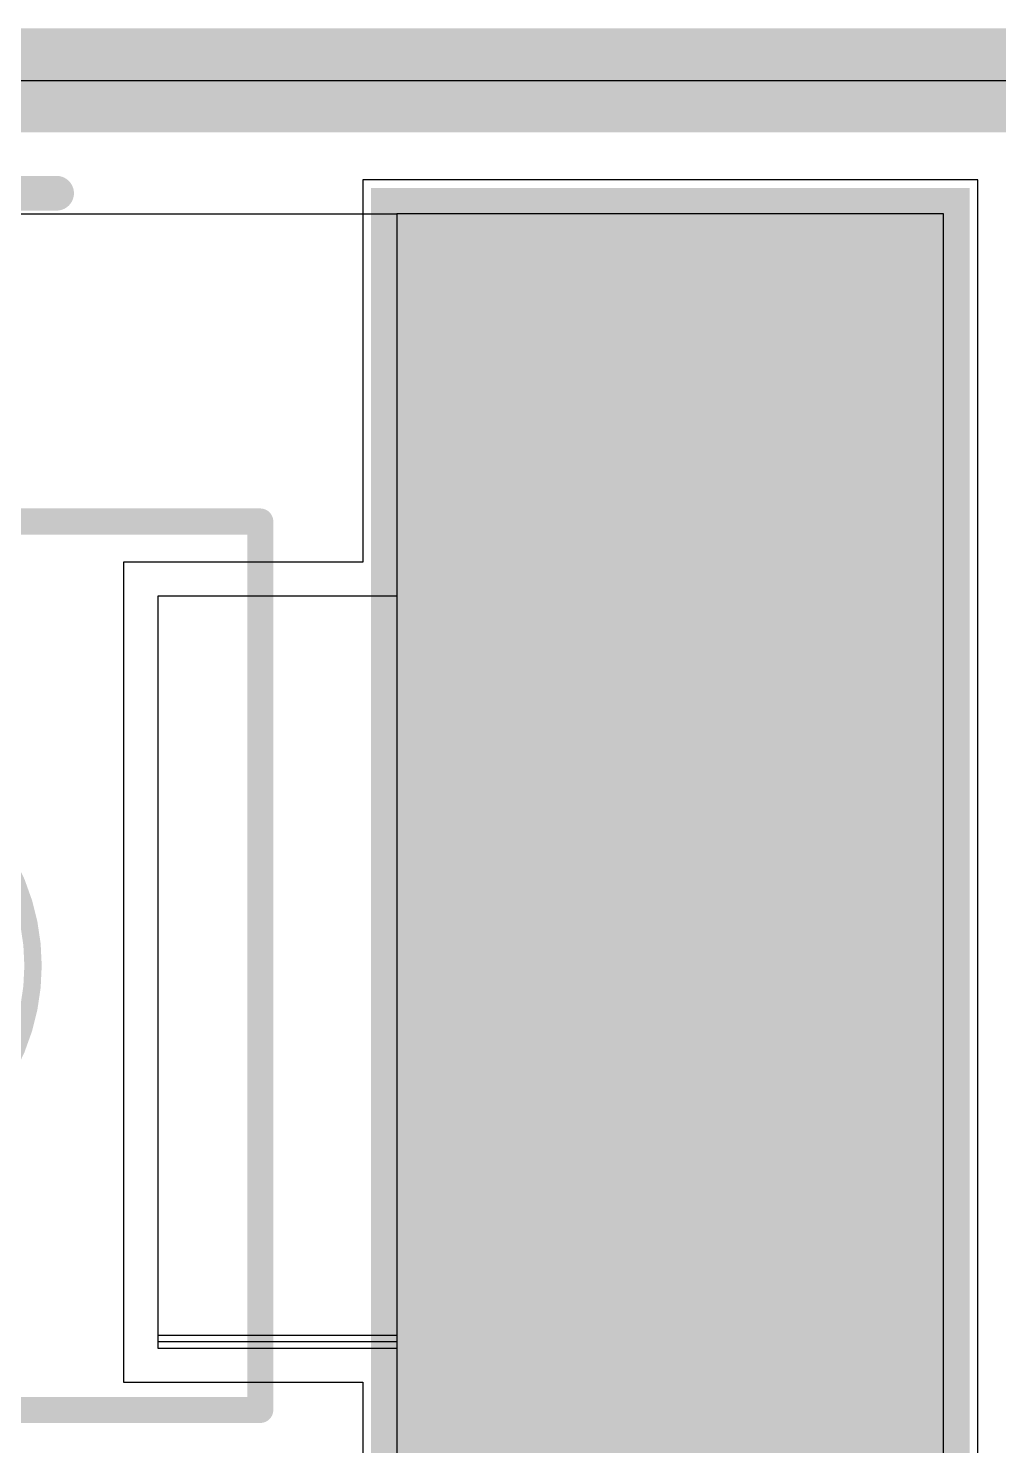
# Model space of a CAD drawing. Extents: x 40.2 to 61.4, y 22.5 to 56.
# Drawn here: x 51.421 to 54.261, y 51.885 to 56.032 of the extents above; entities that cross this region are included whole.
import ezdxf

# ---------------------------------------------------------------- set-up
doc = ezdxf.new("R2010")
doc.units = 0
for name, color, linetype in [('1', 12, 'CONTINUOUS'), ('16', 132, 'CONTINUOUS'), ('20', 31, 'CONTINUOUS'), ('21', 251, 'CONTINUOUS'), ('29', 251, 'CONTINUOUS'), ('30', 251, 'CONTINUOUS'), ('31', 251, 'CONTINUOUS'), ('32', 251, 'CONTINUOUS'), ('41', 12, 'CONTINUOUS'), ('42', 132, 'CONTINUOUS'), ('51', 251, 'CONTINUOUS')]:
    doc.layers.add(name, color=color, linetype=linetype)

# ---------------------------------------------------------------- blocks, each defined once
blk = doc.blocks.new('RECT')
blk.add_solid([(-0.5, -0.5), (0.5, -0.5), (-0.5, 0.5), (0.5, 0.5)])

msp = doc.modelspace()

# ---------------------------------------------------------------- linework, layer by layer
at = {"layer": '1'}
for p, q in [((54.1, 55.4892), (52.5, 55.4892)), ((52.5, 55.4892), (52.5, 54.3702)), ((54.1, 51.0892), (54.1, 55.4892)), ((52.5, 54.3702), (51.8, 54.3702)), ((51.8, 54.3702), (51.8, 52.2082)), ((51.8, 52.2082), (52.5, 52.2082)), ((52.5, 52.2082), (52.5, 51.0892))]:
    msp.add_line(p, q, dxfattribs=at)
at = {"layer": '1', "const_width": 0.3048}
msp.add_lwpolyline([(44.45, 55.88), (57.15, 55.88)], dxfattribs=at)
at = {"layer": '16', "const_width": 0.3048}
msp.add_lwpolyline([(44.45, 55.88), (57.15, 55.88)], dxfattribs=at)
at = {"layer": '20'}
msp.add_line((44.45, 55.88), (57.15, 55.88), dxfattribs=at)
at = {"layer": '21'}
for points, const_width in [([(51.2216, 55.5498), (51.5039, 55.5498)], 0.1016), ([(49.5, 54.5892), (52.1, 54.5892)], 0.0762), ([(52.1, 51.9892), (51.5, 51.9892)], 0.0762)]:
    msp.add_lwpolyline(points, dxfattribs=dict(at, const_width=const_width))
for points, const_width in [([(51.5039, 55.5244, 1), (51.5039, 55.5752)], 0.0508), ([(52.1, 54.5702, 1), (52.1, 54.6083)], 0.0381), ([(50.8, 52.6542, 1), (50.8, 53.9242, 1), (50.8, 52.6542)], 0.0508), ([(51.5, 52.0083, 1), (51.5, 51.9702)], 0.0381), ([(52.1, 51.9702, 1), (52.1, 52.0083)], 0.0381)]:
    msp.add_lwpolyline(points, format="xyb", dxfattribs=dict(at, const_width=const_width))
at = {"layer": '29'}
for p, q in [((54.2, 55.5892), (52.4, 55.5892)), ((52.4, 55.5892), (52.4, 54.4702)), ((54.2, 50.9892), (54.2, 55.5892)), ((52.4, 54.4702), (51.7, 54.4702)), ((51.7, 54.4702), (51.7, 52.0702)), ((51.7, 52.0702), (52.4, 52.0702)), ((52.4, 52.0702), (52.4, 50.9892))]:
    msp.add_line(p, q, dxfattribs=at)
at = {"layer": '31'}
for p, q in [((54.1, 55.4892), (52.5, 55.4892)), ((52.5, 55.4892), (52.5, 54.3702)), ((54.1, 51.0892), (54.1, 55.4892)), ((52.5, 54.3702), (51.8, 54.3702)), ((51.8, 54.3702), (51.8, 52.1702)), ((51.8, 52.1702), (52.5, 52.1702)), ((52.5, 52.1702), (52.5, 51.0892))]:
    msp.add_line(p, q, dxfattribs=at)
at = {"layer": '41'}
for p, q in [((49.1, 55.4892), (52.5, 55.4892)), ((52.5, 55.4892), (52.5, 54.3702)), ((52.5, 54.3702), (51.8, 54.3702)), ((51.8, 54.3702), (51.8, 52.1892)), ((51.8, 52.1892), (52.5, 52.1892)), ((52.5, 52.1892), (52.5, 51.0892))]:
    msp.add_line(p, q, dxfattribs=at)
at = {"layer": '42'}
for p, q in [((49.1, 55.4892), (52.5, 55.4892)), ((52.5, 55.4892), (52.5, 51.0892))]:
    msp.add_line(p, q, dxfattribs=at)
at = {"layer": '51', "const_width": 0.0762}
for points in [[(49.5, 54.5892), (52.1, 54.5892)], [(52.1, 54.5892), (52.1, 51.9892)], [(52.1, 51.9892), (49.5, 51.9892)]]:
    msp.add_lwpolyline(points, dxfattribs=at)
at = {"layer": '51', "const_width": 0.0381}
for points in [[(52.1191, 54.5892, 1), (52.081, 54.5892)], [(52.1, 54.5702, 1), (52.1, 54.6083)], [(52.1, 51.9702, 1), (52.1, 52.0083)], [(52.081, 51.9892, 1), (52.1191, 51.9892)]]:
    msp.add_lwpolyline(points, format="xyb", dxfattribs=at)

# ---------------------------------------------------------------- block references
at = {"layer": '1', "xscale": 1.6, "yscale": 4.4}
msp.add_blockref('RECT', (53.3, 53.2892), dxfattribs=at)
at = {"layer": '16', "xscale": 1.6, "yscale": 4.4}
msp.add_blockref('RECT', (53.3, 53.2892), dxfattribs=at)
at = {"layer": '29', "xscale": 1.7524, "yscale": 4.5524}
msp.add_blockref('RECT', (53.3, 53.2892), dxfattribs=at)
at = {"layer": '30', "xscale": 1.7524, "yscale": 4.5524}
msp.add_blockref('RECT', (53.3, 53.2892), dxfattribs=at)
at = {"layer": '31', "xscale": 1.6, "yscale": 4.4}
msp.add_blockref('RECT', (53.3, 53.2892), dxfattribs=at)
at = {"layer": '32', "xscale": 1.6, "yscale": 4.4}
msp.add_blockref('RECT', (53.3, 53.2892), dxfattribs=at)

doc.saveas('drawing.dxf')
